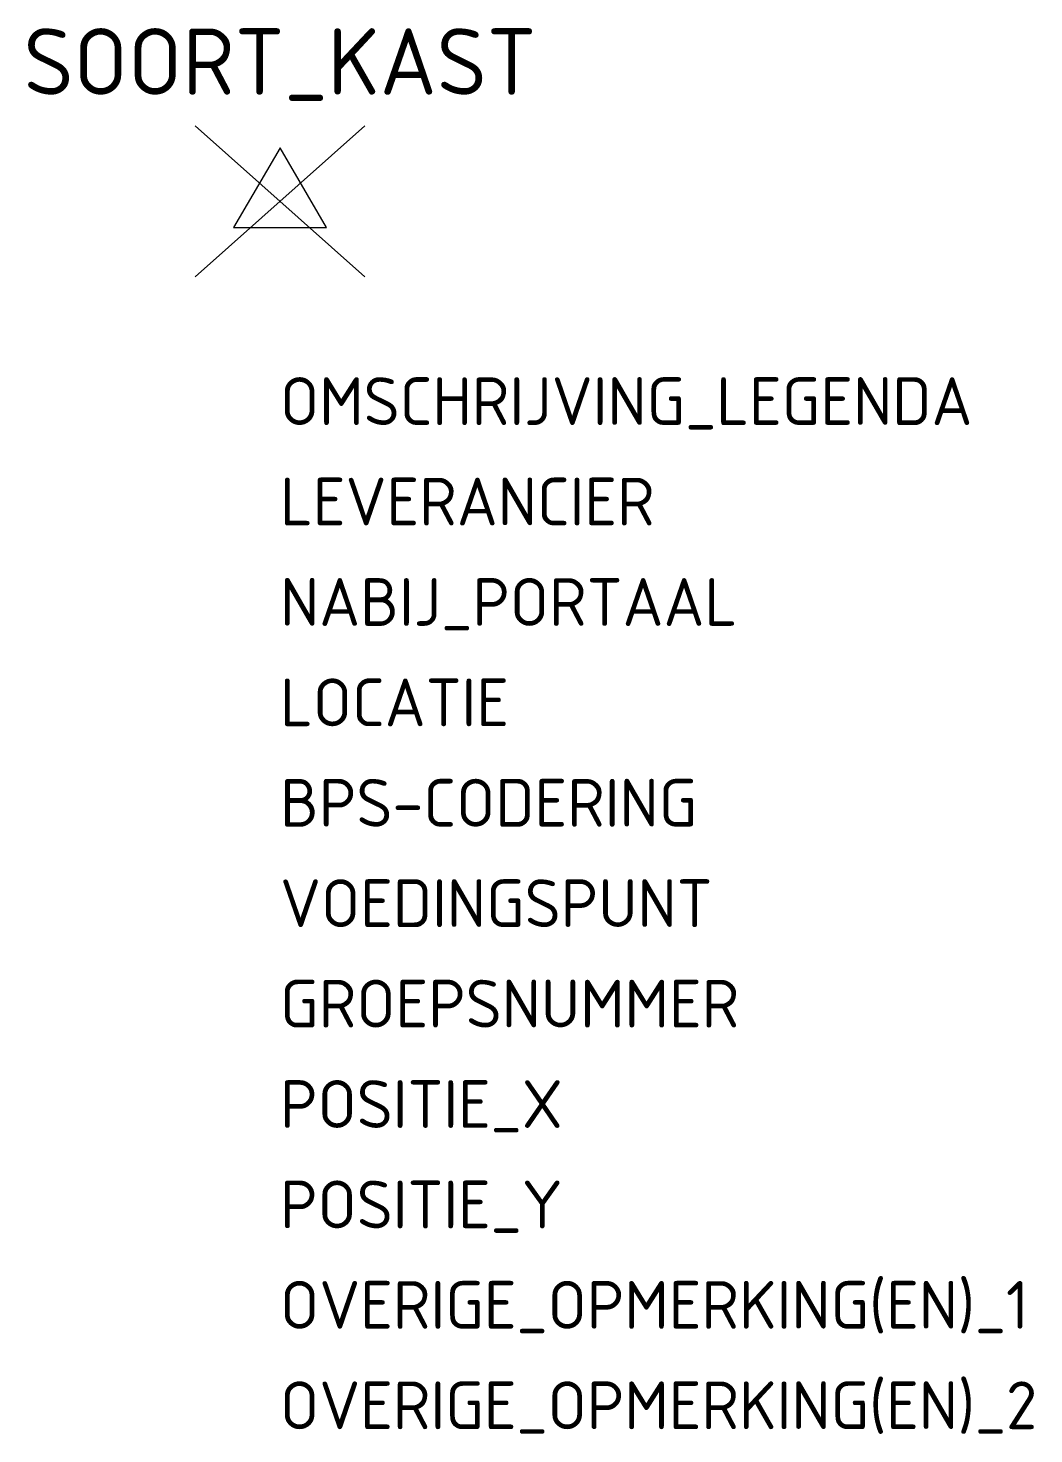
# Model space of a CAD drawing. Extents: x -9.5 to 28.4, y -46.5 to 6.5.
import ezdxf
from ezdxf.enums import TextEntityAlignment as Align

# ---------------------------------------------------------------- set-up
doc = ezdxf.new("R2010")
doc.units = 0
doc.styles.add('NLCS-ISO', font='NLCS-ISO.ttf')

msp = doc.modelspace()

# ---------------------------------------------------------------- linework, layer by layer
for p, q in [((-3.195, -2.841), (3.195, 2.841)), ((-3.195, 2.841), (3.195, -2.841))]:
    msp.add_line(p, q)
at = {"flags": 128}
msp.add_lwpolyline([(-1.75, -0.99), (1.75, -0.99), (0, 2.01)], close=True, dxfattribs=at)

# ---------------------------------------------------------------- texts
at = {"style": 'NLCS-ISO'}
msp.add_attdef('SOORT_KAST', text='RDK1', height=2.5, dxfattribs=at).set_placement((0, 5.269), align=Align.MIDDLE_CENTER)
at = {"style": 'NLCS-ISO', "flags": 1}
for tag, p, s in [('OMSCHRIJVING_LEGENDA', (0, -8.431), 'DS. kast (detectorstation)'), ('LEVERANCIER', (0, -12.215), ''), ('NABIJ_PORTAAL', (0, -16), ''), ('LOCATIE', (0, -19.784), ''), ('BPS-CODERING', (0, -23.569), ''), ('VOEDINGSPUNT', (0, -27.353), ''), ('GROEPSNUMMER', (0, -31.138), ''), ('POSITIE_X', (0, -34.922), ''), ('POSITIE_Y', (0, -38.707), ''), ('OVERIGE_OPMERKING(EN)_1', (0, -42.491), ''), ('OVERIGE_OPMERKING(EN)_2', (0, -46.276), '')]:
    msp.add_attdef(tag, p, s, height=1.8, dxfattribs=at)

doc.saveas('drawing.dxf')
